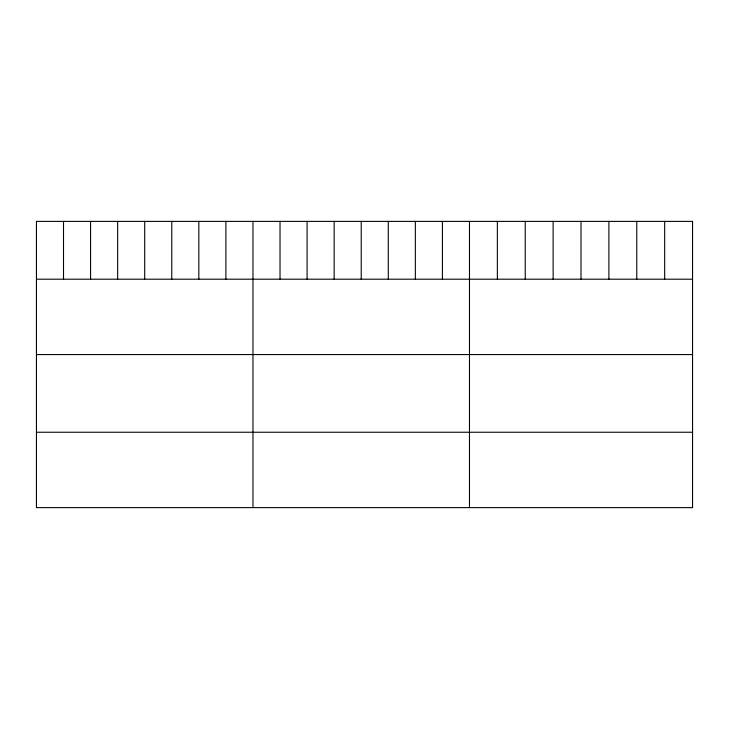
<?xml version="1.0" encoding="UTF-8"?>
<svg xmlns="http://www.w3.org/2000/svg" width="729" height="729" viewBox="0 0 729 729"><rect width="100%" height="100%" fill="white"/><g stroke="black" fill="none" stroke-linecap="round" stroke-linejoin="round"><path stroke-width="1.09" d="M36.45 279.198L692.55 279.198M36.45 354.576L692.55 354.576M36.45 432.242L692.55 432.242M664.666 221.379L664.666 279.198M636.781 221.379L636.781 279.198M608.897 221.379L608.897 279.198M581.013 221.379L581.013 279.198M553.129 221.379L553.129 279.198M525.245 221.379L525.245 279.198M497.36 221.379L497.36 279.198M469.476 221.379L469.476 507.621M442.412 221.379L442.412 279.198M415.348 221.379L415.348 279.198M388.284 221.379L388.284 279.198M361.219 221.379L361.219 279.198M334.155 221.379L334.155 279.198M307.091 221.379L307.091 279.198M280.027 221.379L280.027 279.198M252.963 221.379L252.963 507.621M225.899 221.379L225.899 279.198M198.835 221.379L198.835 279.198M171.771 221.379L171.771 279.198M144.707 221.379L144.707 279.198M117.642 221.379L117.642 279.198M90.578 221.379L90.578 279.198M63.514 221.379L63.514 279.198M692.55 221.379L36.45 221.379L36.45 507.621L692.55 507.621L692.55 221.379"/></g></svg>
